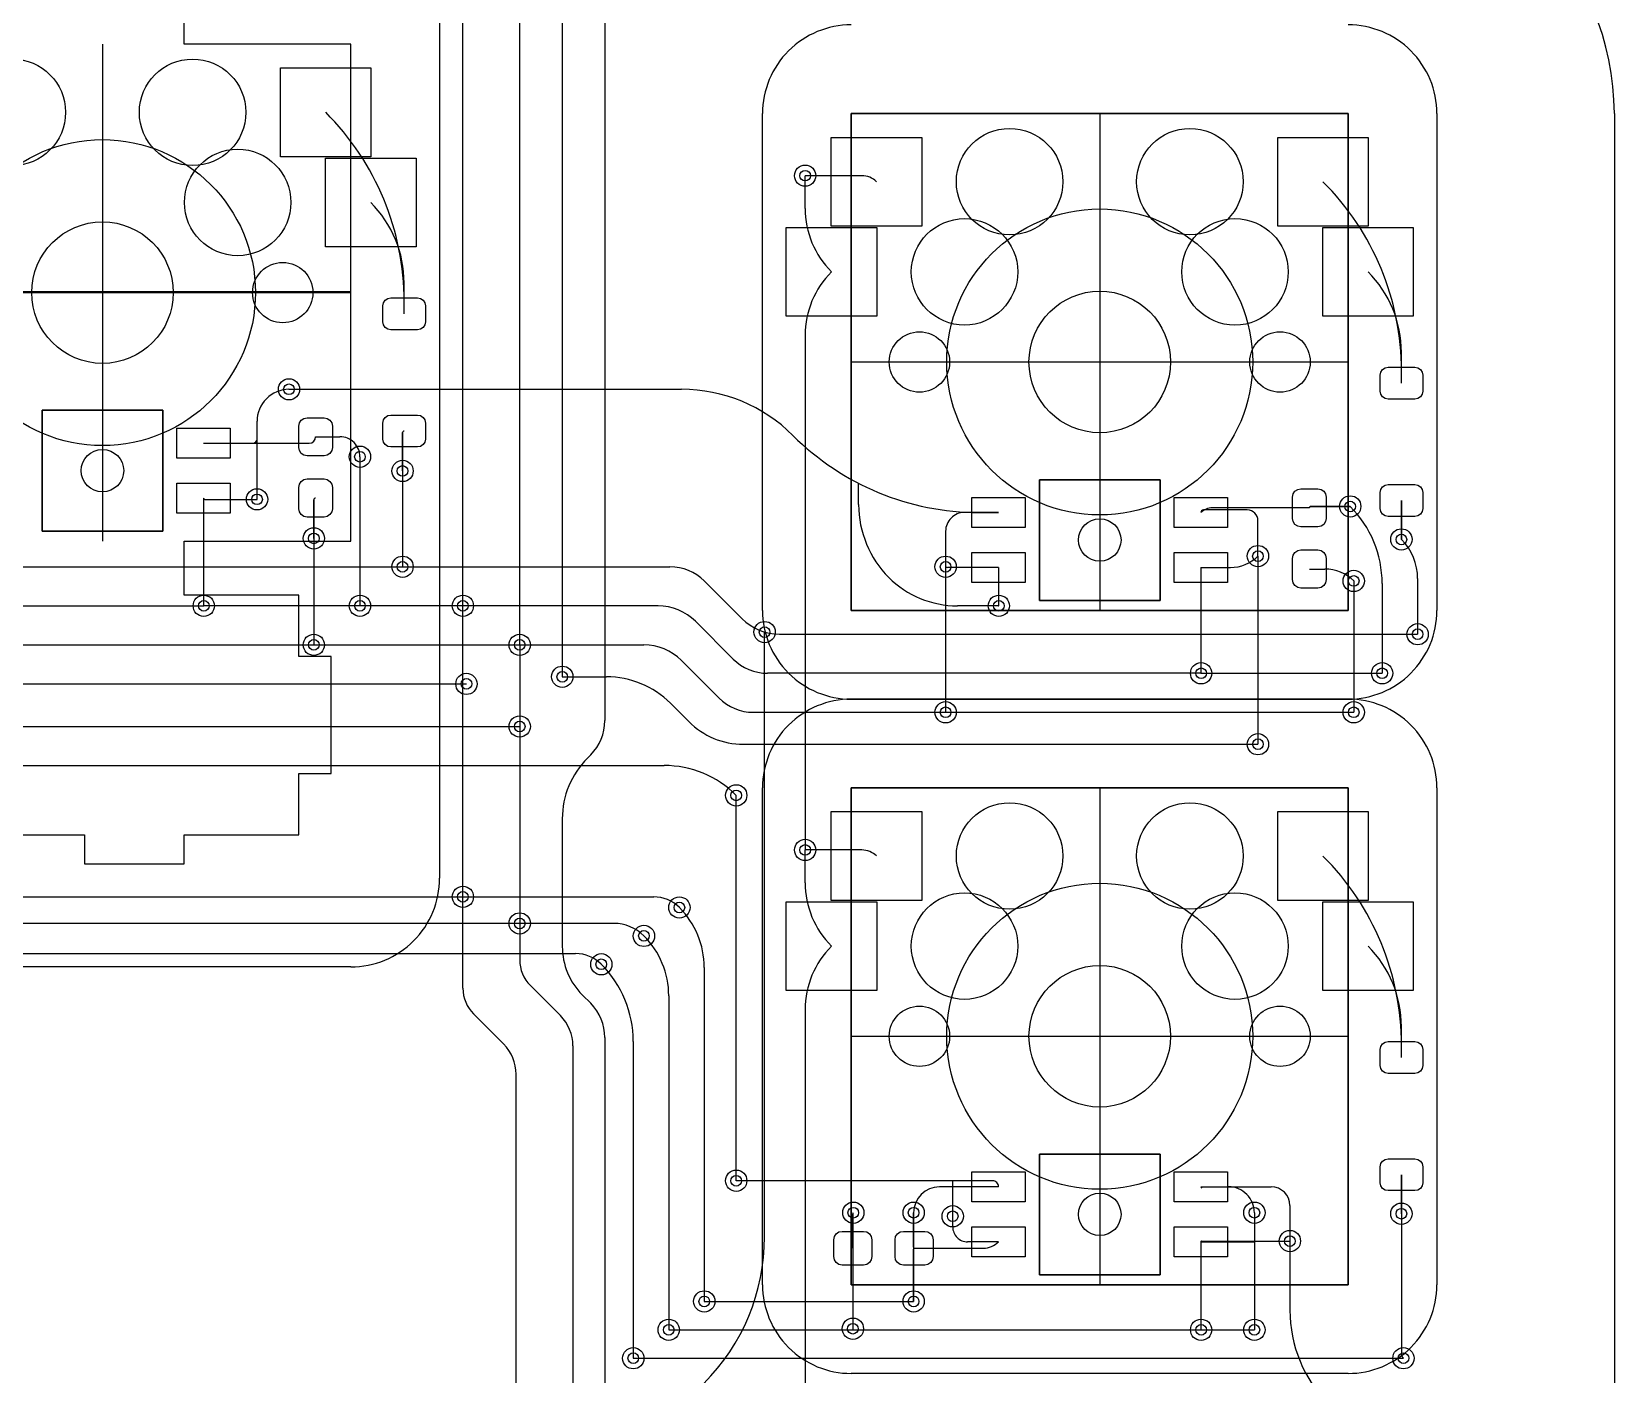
# Model space of a CAD drawing. Header units: millimetres. Extents: x -220 to 263, y -14 to 135.
# Drawn here: x 218.47 to 263.06, y 47.54 to 85.38 of the extents above; entities that cross this region are included whole.
import ezdxf

# ---------------------------------------------------------------- set-up
doc = ezdxf.new("R2010")
doc.units = ezdxf.units.MM
doc.layers.get('0').update_dxf_attribs({"color": 96, "lineweight": 25, "true_color": 0x008000})
for name, color, linetype, lineweight, true_color in [('livello 12', 253, 'Continuous', 25, 0xa0a0a4), ('livello 3', 18, 'Continuous', 25, 0x000000), ('livello 4', 18, 'Continuous', 25, 0x000000), ('livello 6', 18, 'Continuous', 25, 0x000000)]:
    doc.layers.add(name, color=color, linetype=linetype, lineweight=lineweight, true_color=true_color)

msp = doc.modelspace()

# ---------------------------------------------------------------- linework, layer by layer
at = {"flags": 128}
msp.add_lwpolyline([(263.064, 83.069), (263.064, 14.5)], dxfattribs=at)
msp.add_arc((255.564, 83.069), 7.5, 0, 90)
at = {"layer": 'livello 12'}
for p, q in [((255.564, 83.069), (241.564, 83.069)), ((241.564, 83.069), (241.564, 69.069)), ((255.564, 69.069), (255.564, 83.069)), ((241.564, 69.069), (255.564, 69.069)), ((255.564, 64.069), (241.564, 64.069)), ((241.564, 64.069), (241.564, 50.07)), ((255.564, 50.07), (255.564, 64.069)), ((241.564, 50.07), (255.564, 50.07))]:
    msp.add_line(p, q, dxfattribs=at)
at = {"layer": 'livello 12', "color": 30, "true_color": 0xff7f00, "flags": 128}
for points in [[(222.765, 85.024), (222.765, 86.549)], [(227.465, 85.024), (222.765, 85.024)], [(227.465, 71.024), (227.465, 85.024)], [(222.765, 69.499), (222.765, 71.024)], [(222.765, 71.024), (227.465, 71.024)], [(225.995, 69.499), (222.765, 69.499)], [(225.995, 67.775), (225.995, 69.499)], [(226.914, 67.775), (225.995, 67.775)], [(226.914, 64.474), (226.914, 67.775)], [(225.995, 64.474), (226.914, 64.474)], [(225.995, 62.749), (225.995, 64.474)], [(213.694, 62.749), (219.965, 62.749)], [(219.965, 62.749), (219.965, 61.925)], [(222.765, 61.925), (222.765, 62.749)], [(222.765, 62.749), (225.995, 62.749)], [(219.965, 61.925), (222.765, 61.925)]]:
    msp.add_lwpolyline(points, dxfattribs=at)
at = {"layer": 'livello 12', "flags": 128}
msp.add_lwpolyline([(263.064, 83.069), (263.064, 14.5)], dxfattribs=at)
at = {"layer": 'livello 12'}
msp.add_arc((255.564, 83.069), 7.5, 0, 90, dxfattribs=at)
at = {"layer": 'livello 3', "color": 30, "true_color": 0xff7f00, "flags": 128}
for points in [[(229.965, 94.574), (229.965, 81.228)], [(222.765, 85.024), (222.765, 86.549)], [(220.466, 85.024), (220.466, 71.024)], [(227.465, 85.024), (222.765, 85.024)], [(227.465, 71.024), (227.465, 85.024)], [(239.064, 69.069), (239.064, 83.069)], [(241.564, 69.069), (241.564, 83.069)], [(241.564, 83.069), (255.564, 83.069)], [(248.565, 83.069), (248.565, 69.069)], [(255.564, 83.069), (255.564, 69.069)], [(258.064, 83.069), (258.064, 69.069)], [(229.965, 81.228), (229.965, 61.525)], [(226.051, 78.049), (213.464, 78.049)], [(227.465, 78.049), (226.051, 78.049)], [(213.466, 78.024), (227.465, 78.024)], [(241.565, 76.069), (255.564, 76.069)], [(218.766, 74.707), (222.166, 74.707)], [(218.766, 71.307), (218.766, 74.707)], [(222.166, 74.707), (218.766, 74.707)], [(218.766, 74.707), (218.766, 71.307)], [(222.166, 74.707), (222.166, 71.307)], [(222.166, 71.307), (222.166, 74.707)], [(246.865, 72.753), (250.265, 72.753)], [(246.865, 69.353), (246.865, 72.753)], [(250.265, 72.753), (246.865, 72.753)], [(246.865, 72.753), (246.865, 69.353)], [(250.265, 72.753), (250.265, 69.353)], [(250.265, 69.353), (250.265, 72.753)], [(222.166, 71.307), (218.766, 71.307)], [(218.766, 71.307), (222.166, 71.307)], [(222.765, 69.499), (222.765, 71.024)], [(222.765, 71.024), (227.465, 71.024)], [(225.995, 69.499), (222.765, 69.499)], [(225.995, 67.775), (225.995, 69.499)], [(250.265, 69.353), (246.865, 69.353)], [(246.865, 69.353), (250.265, 69.353)], [(255.564, 69.069), (241.564, 69.069)], [(226.914, 67.775), (225.995, 67.775)], [(226.914, 64.474), (226.914, 67.775)], [(241.564, 66.569), (255.564, 66.569)], [(255.564, 66.569), (241.564, 66.569)], [(225.995, 64.474), (226.914, 64.474)], [(225.995, 62.749), (225.995, 64.474)], [(239.064, 50.07), (239.064, 64.069)], [(241.564, 50.07), (241.564, 64.069)], [(241.564, 64.069), (255.564, 64.069)], [(248.565, 64.07), (248.565, 50.07)], [(255.564, 64.069), (255.564, 50.07)], [(258.064, 64.069), (258.064, 50.07)], [(213.694, 62.749), (219.965, 62.749)], [(219.965, 62.749), (219.965, 61.925)], [(222.765, 61.925), (222.765, 62.749)], [(222.765, 62.749), (225.995, 62.749)], [(219.965, 61.925), (222.765, 61.925)], [(227.465, 59.025), (213.466, 59.025)], [(241.565, 57.07), (255.564, 57.07)], [(246.865, 50.353), (246.865, 53.753)], [(246.865, 53.753), (250.265, 53.753)], [(250.265, 53.753), (246.865, 53.753)], [(246.865, 53.753), (246.865, 50.353)], [(250.265, 53.753), (250.265, 50.353)], [(250.265, 50.353), (250.265, 53.753)], [(255.564, 50.07), (241.564, 50.07)], [(250.265, 50.353), (246.865, 50.353)], [(246.865, 50.353), (250.265, 50.353)], [(255.564, 47.57), (241.564, 47.57)]]:
    msp.add_lwpolyline(points, dxfattribs=at)
for points in [[(241.564, 85.569, 0.414214), (239.064, 83.069)], [(258.064, 83.069, 0.414214), (255.564, 85.569)], [(239.064, 69.069, 0.414214), (241.564, 66.569)], [(255.564, 66.569, 0.414214), (258.064, 69.069)], [(241.564, 66.569, 0.414214), (239.064, 64.069)], [(258.064, 64.069, 0.414214), (255.564, 66.569)], [(227.465, 59.025, 0.414214), (229.965, 61.525)], [(239.064, 50.07, 0.414214), (241.564, 47.57)], [(255.564, 47.57, 0.414214), (258.064, 50.07)]]:
    msp.add_lwpolyline(points, format="xyb", dxfattribs=at)
at = {"layer": 'livello 3', "color": 30, "true_color": 0xff7f00}
for centre in [(220.466, 78.024), (248.565, 76.069), (248.565, 57.07)]:
    msp.add_circle(centre, 4.311, dxfattribs=at)
at = {"layer": 'livello 4', "color": 45, "true_color": 0xb2803a, "flags": 128}
for points in [[(234.622, 93.385), (234.622, 65.965)], [(233.422, 92.86), (233.422, 71.899)], [(232.222, 68.099), (232.222, 90.895)], [(230.622, 58.423), (230.622, 90.095)], [(225.481, 81.854), (225.481, 84.354), (228.031, 84.354), (228.031, 81.854), (225.481, 81.854)], [(253.58, 79.899), (253.58, 82.399), (256.13, 82.399), (256.13, 79.899), (253.58, 79.899)], [(240.265, 80.396), (240.265, 81.319)], [(239.73, 77.359), (239.73, 79.859), (242.28, 79.859), (242.28, 77.359), (239.73, 77.359)], [(229.341, 77.874), (229.427, 77.857), (229.5, 77.808), (229.548, 77.735), (229.566, 77.649), (229.566, 77.199), (229.548, 77.113), (229.5, 77.04), (229.427, 76.991), (229.341, 76.974), (228.591, 76.974), (228.504, 76.991), (228.431, 77.04), (228.383, 77.113), (228.366, 77.199), (228.366, 77.649), (228.383, 77.735), (228.431, 77.808), (228.504, 77.857), (228.591, 77.874), (229.341, 77.874)], [(228.966, 77.424), (228.966, 77.768)], [(240.265, 76.823), (240.265, 62.32)], [(257.44, 75.919), (257.526, 75.902), (257.599, 75.853), (257.647, 75.78), (257.665, 75.694), (257.665, 75.244), (257.647, 75.158), (257.599, 75.085), (257.526, 75.036), (257.44, 75.019), (256.69, 75.019), (256.603, 75.036), (256.53, 75.085), (256.482, 75.158), (256.465, 75.244), (256.465, 75.694), (256.482, 75.78), (256.53, 75.853), (256.603, 75.902), (256.69, 75.919), (257.44, 75.919)], [(257.065, 75.469), (257.065, 75.814)], [(226.709, 74.499), (226.8, 74.481), (226.877, 74.429), (226.928, 74.352), (226.947, 74.261), (226.947, 73.661), (226.928, 73.571), (226.877, 73.494), (226.8, 73.442), (226.709, 73.424), (226.234, 73.424), (226.143, 73.442), (226.066, 73.494), (226.015, 73.571), (225.997, 73.661), (225.997, 74.261), (226.015, 74.352), (226.066, 74.429), (226.143, 74.481), (226.234, 74.499), (226.709, 74.499)], [(229.341, 74.574), (229.427, 74.557), (229.5, 74.508), (229.548, 74.435), (229.566, 74.349), (229.566, 73.899), (229.548, 73.813), (229.5, 73.74), (229.427, 73.691), (229.341, 73.674), (228.591, 73.674), (228.504, 73.691), (228.431, 73.74), (228.383, 73.813), (228.366, 73.899), (228.366, 74.349), (228.383, 74.435), (228.431, 74.508), (228.504, 74.557), (228.591, 74.574), (229.341, 74.574)], [(222.566, 73.357), (222.566, 74.207), (224.066, 74.207), (224.066, 73.357), (222.566, 73.357)], [(224.822, 73.899), (224.822, 74.399)], [(228.922, 74.08), (228.922, 72.999)], [(223.316, 73.782), (224.705, 73.782)], [(224.822, 72.199), (224.822, 73.899)], [(226.472, 73.961), (227.159, 73.961)], [(227.722, 73.399), (227.722, 69.199)], [(226.709, 72.774), (226.8, 72.756), (226.877, 72.704), (226.928, 72.627), (226.947, 72.536), (226.947, 71.936), (226.928, 71.846), (226.877, 71.769), (226.8, 71.717), (226.709, 71.699), (226.234, 71.699), (226.143, 71.717), (226.066, 71.769), (226.015, 71.846), (225.997, 71.936), (225.997, 72.536), (226.015, 72.627), (226.066, 72.704), (226.143, 72.756), (226.234, 72.774), (226.709, 72.774)], [(228.922, 72.999), (228.922, 70.299)], [(222.566, 71.807), (222.566, 72.657), (224.066, 72.657), (224.066, 71.807), (222.566, 71.807)], [(244.965, 71.403), (244.965, 72.253), (246.465, 72.253), (246.465, 71.403), (244.965, 71.403)], [(250.665, 71.403), (250.665, 72.253), (252.165, 72.253), (252.165, 71.403), (250.665, 71.403)], [(254.709, 72.499), (254.8, 72.481), (254.877, 72.429), (254.928, 72.352), (254.947, 72.261), (254.947, 71.661), (254.928, 71.571), (254.877, 71.494), (254.8, 71.442), (254.709, 71.424), (254.234, 71.424), (254.143, 71.442), (254.066, 71.494), (254.015, 71.571), (253.997, 71.661), (253.997, 72.261), (254.015, 72.352), (254.066, 72.429), (254.143, 72.481), (254.234, 72.499), (254.709, 72.499)], [(257.44, 72.619), (257.526, 72.602), (257.599, 72.553), (257.647, 72.48), (257.665, 72.394), (257.665, 71.944), (257.647, 71.858), (257.599, 71.785), (257.526, 71.736), (257.44, 71.719), (256.69, 71.719), (256.603, 71.736), (256.53, 71.785), (256.482, 71.858), (256.465, 71.944), (256.465, 72.394), (256.482, 72.48), (256.53, 72.553), (256.603, 72.602), (256.69, 72.619), (257.44, 72.619)], [(223.316, 72.232), (223.316, 69.205)], [(226.422, 72.186), (226.422, 71.099)], [(233.422, 71.899), (233.422, 67.199)], [(245.715, 71.828), (244.75, 71.828)], [(252.722, 71.899), (251.486, 71.899)], [(254.509, 71.999), (255.622, 71.999)], [(257.065, 71.069), (257.065, 72.169)], [(253.022, 70.599), (253.022, 71.599)], [(226.422, 71.099), (226.422, 68.099)], [(244.222, 71.299), (244.222, 70.299)], [(244.965, 69.853), (244.965, 70.703), (246.465, 70.703), (246.465, 69.853), (244.965, 69.853)], [(250.665, 69.853), (250.665, 70.703), (252.165, 70.703), (252.165, 69.853), (250.665, 69.853)], [(253.022, 70.599), (253.022, 65.299)], [(254.709, 70.774), (254.8, 70.756), (254.877, 70.704), (254.928, 70.627), (254.947, 70.536), (254.947, 69.936), (254.928, 69.846), (254.877, 69.769), (254.8, 69.717), (254.709, 69.699), (254.234, 69.699), (254.143, 69.717), (254.066, 69.769), (254.015, 69.846), (253.997, 69.936), (253.997, 70.536), (254.015, 70.627), (254.066, 70.704), (254.143, 70.756), (254.234, 70.774), (254.709, 70.774)], [(244.222, 70.299), (244.222, 66.199)], [(245.715, 70.278), (245.715, 69.206)], [(251.415, 70.278), (251.415, 67.306)], [(254.472, 70.236), (254.907, 70.236)], [(255.722, 69.899), (255.722, 66.199)], [(256.522, 69.826), (256.522, 67.299)], [(257.522, 69.966), (257.522, 68.399)], [(239.122, 51.416), (239.122, 68.458)], [(232.222, 68.099), (232.222, 65.799)], [(232.222, 65.799), (232.222, 59.223)], [(234.222, 64.999), (234.129, 64.906)], [(238.322, 52.999), (238.322, 63.858)], [(253.58, 60.9), (253.58, 63.4), (256.13, 63.4), (256.13, 60.9), (253.58, 60.9)], [(233.422, 63.199), (233.422, 59.599)], [(240.265, 61.396), (240.265, 62.32)], [(239.73, 58.36), (239.73, 60.86), (242.28, 60.86), (242.28, 58.36), (239.73, 58.36)], [(237.422, 59.009), (237.422, 49.599)], [(232.522, 58.499), (233.368, 57.653)], [(233.987, 58.233), (234.222, 57.999)], [(236.422, 58.209), (236.422, 48.799)], [(231.768, 56.853), (230.922, 57.699)], [(240.265, 57.823), (240.265, 43.27)], [(233.722, 56.799), (233.722, 35.099)], [(234.622, 57.033), (234.622, 38.227)], [(235.422, 56.926), (235.422, 47.999)], [(257.44, 56.92), (257.526, 56.902), (257.599, 56.854), (257.647, 56.781), (257.665, 56.695), (257.665, 56.245), (257.647, 56.158), (257.599, 56.085), (257.526, 56.037), (257.44, 56.02), (256.69, 56.02), (256.603, 56.037), (256.53, 56.085), (256.482, 56.158), (256.465, 56.245), (256.465, 56.695), (256.482, 56.781), (256.53, 56.854), (256.603, 56.902), (256.69, 56.92), (257.44, 56.92)], [(257.065, 56.47), (257.065, 56.814)], [(232.122, 43.599), (232.122, 55.999)], [(257.44, 53.62), (257.526, 53.602), (257.599, 53.554), (257.647, 53.481), (257.665, 53.395), (257.665, 52.945), (257.647, 52.858), (257.599, 52.785), (257.526, 52.737), (257.44, 52.72), (256.69, 52.72), (256.603, 52.737), (256.53, 52.785), (256.482, 52.858), (256.465, 52.945), (256.465, 53.395), (256.482, 53.481), (256.53, 53.554), (256.603, 53.602), (256.69, 53.62), (257.44, 53.62)], [(246.465, 53.253), (246.465, 52.403), (244.965, 52.403), (244.965, 53.253), (246.465, 53.253)], [(252.165, 53.253), (252.165, 52.403), (250.665, 52.403), (250.665, 53.253), (252.165, 53.253)], [(257.065, 52.07), (257.065, 53.17)], [(245.715, 52.828), (244.051, 52.828)], [(251.415, 52.828), (253.393, 52.828)], [(253.922, 52.299), (253.922, 51.299)], [(241.609, 51.099), (241.609, 52.069)], [(243.322, 52.099), (243.322, 49.599)], [(244.422, 51.699), (244.422, 51.999)], [(252.922, 52.099), (252.922, 51.299)], [(257.065, 52.07), (257.065, 48.137)], [(242.147, 50.861), (242.128, 50.771), (242.077, 50.694), (242, 50.642), (241.909, 50.624), (241.309, 50.624), (241.218, 50.642), (241.141, 50.694), (241.09, 50.771), (241.072, 50.861), (241.072, 51.336), (241.09, 51.427), (241.141, 51.504), (241.218, 51.556), (241.309, 51.574), (241.909, 51.574), (242, 51.556), (242.077, 51.504), (242.128, 51.427), (242.147, 51.336), (242.147, 50.861)], [(243.872, 50.861), (243.853, 50.771), (243.802, 50.694), (243.725, 50.642), (243.634, 50.624), (243.034, 50.624), (242.943, 50.642), (242.866, 50.694), (242.815, 50.771), (242.797, 50.861), (242.797, 51.336), (242.815, 51.427), (242.866, 51.504), (242.943, 51.556), (243.034, 51.574), (243.634, 51.574), (243.725, 51.556), (243.802, 51.504), (243.853, 51.427), (243.872, 51.336), (243.872, 50.861)], [(246.465, 51.703), (246.465, 50.853), (244.965, 50.853), (244.965, 51.703), (246.465, 51.703)], [(252.165, 51.703), (252.165, 50.853), (250.665, 50.853), (250.665, 51.703), (252.165, 51.703)], [(252.922, 51.299), (252.922, 48.799)], [(253.922, 51.299), (253.922, 49.355)], [(241.609, 51.099), (241.609, 48.829)], [(245.715, 51.278), (244.842, 51.278)], [(251.415, 51.278), (251.415, 48.806)], [(251.415, 51.278), (252.901, 51.278)]]:
    msp.add_lwpolyline(points, dxfattribs=at)
for points in [[(228.966, 77.768, 0.198912), (226.756, 83.104)], [(257.065, 75.814, 0.198912), (254.855, 81.149)], [(240.265, 80.396, 0.198912), (241.005, 78.609)], [(241.005, 78.609, 0.198912), (240.265, 76.823)], [(225.722, 75.299, 0.414214), (224.822, 74.399)], [(228.966, 74.124, 0.414214), (228.922, 74.08)], [(224.705, 73.782, 0.413963), (224.822, 73.899)], [(227.722, 73.399, 0.414214), (227.159, 73.961)], [(226.472, 72.236, 0.414214), (226.422, 72.186)], [(244.75, 71.828, 0.414214), (244.222, 71.299)], [(251.486, 71.899, 0.414214), (251.415, 71.828)], [(253.022, 71.599, 0.414214), (252.722, 71.899)], [(254.509, 71.999, 0.414214), (254.472, 71.961)], [(256.522, 69.826, 0.198912), (255.622, 71.999)], [(257.522, 69.966, 0.198896), (257.065, 71.069)], [(255.722, 69.899, 0.198912), (254.907, 70.236)], [(223.316, 69.205, 0.414214), (223.322, 69.199)], [(245.715, 69.206, 0.414214), (245.722, 69.199)], [(251.415, 67.306, 0.414214), (251.422, 67.299)], [(234.222, 64.999, 0.198913), (234.622, 65.965)], [(234.129, 64.906, 0.198913), (233.422, 63.199)], [(257.065, 56.814, 0.198912), (254.855, 62.149)], [(240.265, 61.396, 0.198912), (241.005, 59.61)], [(237.422, 59.009, 0.198902), (236.722, 60.699)], [(236.422, 58.209, 0.198902), (235.722, 59.899)], [(233.422, 59.599, 0.198912), (233.987, 58.233)], [(241.005, 59.609, 0.198912), (240.265, 57.823)], [(232.222, 59.223, 0.198914), (232.522, 58.499)], [(235.422, 56.926, 0.198912), (234.522, 59.099)], [(230.622, 58.423, 0.198914), (230.922, 57.699)], [(234.622, 57.033, 0.198913), (234.222, 57.999)], [(233.722, 56.799, 0.198928), (233.368, 57.653)], [(232.122, 55.999, 0.198928), (231.768, 56.853)], [(244.051, 52.828, 0.414173), (243.322, 52.099)], [(253.922, 52.299, 0.414158), (253.393, 52.828)], [(241.622, 52.099, 0.198936), (241.609, 52.069)], [(237.412, 47.29, 0.198913), (239.122, 51.416)], [(244.422, 51.699, 0.414214), (244.842, 51.278)], [(252.901, 51.278, 0.414214), (252.922, 51.299)], [(253.922, 49.355, 0.198912), (255.022, 46.699)], [(241.609, 48.829, 0.198936), (241.622, 48.799)], [(251.415, 48.806, 0.414214), (251.422, 48.799)], [(257.065, 48.137, 0.19891), (257.122, 47.999)]]:
    msp.add_lwpolyline(points, format="xyb", dxfattribs=at)
at = {"layer": 'livello 4', "color": 250, "true_color": 0x2f2d31, "flags": 128}
for points in [[(218.766, 74.707), (222.166, 74.707)], [(218.766, 71.307), (218.766, 74.707)], [(222.166, 74.707), (218.766, 74.707)], [(218.766, 74.707), (218.766, 71.307)], [(222.166, 74.707), (222.166, 71.307)], [(222.166, 71.307), (222.166, 74.707)], [(246.865, 72.753), (250.265, 72.753)], [(246.865, 69.353), (246.865, 72.753)], [(250.265, 72.753), (246.865, 72.753)], [(246.865, 72.753), (246.865, 69.353)], [(250.265, 72.753), (250.265, 69.353)], [(250.265, 69.353), (250.265, 72.753)], [(222.166, 71.307), (218.766, 71.307)], [(218.766, 71.307), (222.166, 71.307)], [(250.265, 69.353), (246.865, 69.353)], [(246.865, 69.353), (250.265, 69.353)], [(246.865, 50.353), (246.865, 53.753)], [(246.865, 53.753), (250.265, 53.753)], [(250.265, 53.753), (246.865, 53.753)], [(246.865, 53.753), (246.865, 50.353)], [(250.265, 53.753), (250.265, 50.353)], [(250.265, 50.353), (250.265, 53.753)], [(250.265, 50.353), (246.865, 50.353)], [(246.865, 50.353), (250.265, 50.353)]]:
    msp.add_lwpolyline(points, dxfattribs=at)
at = {"layer": 'livello 4', "color": 18, "true_color": 0x000000}
for centre, radius in [((217.926, 83.104), 1.5), ((223.006, 83.104), 1.5), ((246.025, 81.149), 1.5), ((251.105, 81.149), 1.5), ((224.276, 80.564), 1.5), ((240.265, 81.319), 0.15), ((220.466, 78.024), 1.994), ((220.466, 78.024), 1.994), ((244.755, 78.609), 1.5), ((252.375, 78.609), 1.5), ((225.546, 78.024), 0.851), ((225.546, 78.024), 0.851), ((248.565, 76.069), 1.994), ((248.565, 76.069), 1.994), ((243.485, 76.069), 0.851), ((243.485, 76.069), 0.851), ((253.645, 76.069), 0.851), ((253.645, 76.069), 0.851), ((225.722, 75.299), 0.15), ((227.722, 73.399), 0.15), ((228.922, 72.999), 0.15), ((224.822, 72.199), 0.15), ((255.622, 71.999), 0.15), ((226.422, 71.099), 0.15), ((257.065, 71.069), 0.15), ((253.022, 70.599), 0.15), ((228.922, 70.299), 0.15), ((244.222, 70.299), 0.15), ((255.722, 69.899), 0.15), ((223.322, 69.199), 0.15), ((227.722, 69.199), 0.15), ((230.622, 69.199), 0.15), ((245.722, 69.199), 0.15), ((226.422, 68.099), 0.15), ((232.222, 68.099), 0.15), ((239.122, 68.458), 0.15), ((257.522, 68.399), 0.15), ((233.422, 67.199), 0.15), ((251.422, 67.299), 0.15), ((256.522, 67.299), 0.15), ((230.722, 66.999), 0.15), ((244.222, 66.199), 0.15), ((255.722, 66.199), 0.15), ((232.222, 65.799), 0.15), ((253.022, 65.299), 0.15), ((238.322, 63.858), 0.15), ((246.025, 62.15), 1.5), ((251.105, 62.15), 1.5), ((240.265, 62.32), 0.15), ((230.622, 60.999), 0.15), ((244.755, 59.61), 1.5), ((252.375, 59.61), 1.5), ((236.722, 60.699), 0.15), ((232.222, 60.249), 0.15), ((235.722, 59.899), 0.15), ((234.522, 59.099), 0.15), ((248.565, 57.07), 1.994), ((248.565, 57.07), 1.994), ((243.485, 57.07), 0.851), ((243.485, 57.07), 0.851), ((253.645, 57.07), 0.851), ((253.645, 57.07), 0.851), ((238.322, 52.999), 0.15), ((241.622, 52.099), 0.15), ((243.322, 52.099), 0.15), ((252.922, 52.099), 0.15), ((257.065, 52.07), 0.15), ((244.422, 51.999), 0.15), ((253.922, 51.299), 0.15), ((237.422, 49.599), 0.15), ((243.322, 49.599), 0.15), ((236.422, 48.799), 0.15), ((241.609, 48.829), 0.15), ((251.422, 48.799), 0.15), ((252.922, 48.799), 0.15), ((235.422, 47.999), 0.15), ((257.122, 47.999), 0.15)]:
    msp.add_circle(centre, radius, dxfattribs=at)
at = {"layer": 'livello 4', "color": 250, "true_color": 0x121212}
for centre in [(240.265, 81.319), (225.722, 75.299), (227.722, 73.399), (228.922, 72.999), (224.822, 72.199), (255.622, 71.999), (226.422, 71.099), (257.065, 71.069), (228.922, 70.299), (244.222, 70.299), (253.022, 70.599), (255.722, 69.899), (223.322, 69.199), (227.722, 69.199), (230.622, 69.199), (245.722, 69.199), (239.122, 68.458), (257.522, 68.399), (226.422, 68.099), (232.222, 68.099), (233.422, 67.199), (251.422, 67.299), (256.522, 67.299), (230.722, 66.999), (244.222, 66.199), (255.722, 66.199), (232.222, 65.799), (253.022, 65.299), (238.322, 63.858), (240.265, 62.32), (230.622, 60.999), (236.722, 60.699), (232.222, 60.249), (235.722, 59.899), (234.522, 59.099), (238.322, 52.999), (241.622, 52.099), (243.322, 52.099), (244.422, 51.999), (252.922, 52.099), (257.065, 52.07), (253.922, 51.299), (237.422, 49.599), (243.322, 49.599), (236.422, 48.799), (241.609, 48.829), (251.422, 48.799), (252.922, 48.799), (235.422, 47.999), (257.122, 47.999)]:
    msp.add_circle(centre, 0.3, dxfattribs=at)
at = {"layer": 'livello 4', "color": 45, "true_color": 0xb2803a}
for centre in [(220.466, 73.007), (248.565, 71.053), (248.565, 52.053)]:
    msp.add_circle(centre, 0.599, dxfattribs=at)
at = {"layer": 'livello 6', "color": 133, "true_color": 0x37cbcb, "flags": 128}
for points in [[(243.55, 82.399), (243.55, 79.899), (241, 79.899), (241, 82.399), (243.55, 82.399)], [(229.301, 81.814), (229.301, 79.314), (226.751, 79.314), (226.751, 81.814), (229.301, 81.814)], [(241.864, 81.319), (240.265, 81.319)], [(257.4, 79.859), (257.4, 77.359), (254.85, 77.359), (254.85, 79.859), (257.4, 79.859)], [(228.966, 77.424), (228.966, 78.294)], [(229.341, 77.874), (229.427, 77.857), (229.5, 77.808), (229.548, 77.735), (229.566, 77.649), (229.566, 77.199), (229.548, 77.113), (229.5, 77.04), (229.427, 76.991), (229.341, 76.974), (228.591, 76.974), (228.504, 76.991), (228.431, 77.04), (228.383, 77.113), (228.366, 77.199), (228.366, 77.649), (228.383, 77.735), (228.431, 77.808), (228.504, 77.857), (228.591, 77.874), (229.341, 77.874)], [(257.065, 75.469), (257.065, 76.34)], [(257.44, 75.919), (257.526, 75.902), (257.599, 75.853), (257.647, 75.78), (257.665, 75.694), (257.665, 75.244), (257.647, 75.158), (257.599, 75.085), (257.526, 75.036), (257.44, 75.019), (256.69, 75.019), (256.603, 75.036), (256.53, 75.085), (256.482, 75.158), (256.465, 75.244), (256.465, 75.694), (256.482, 75.78), (256.53, 75.853), (256.603, 75.902), (256.69, 75.919), (257.44, 75.919)], [(225.722, 75.299), (236.783, 75.299)], [(226.709, 74.499), (226.8, 74.481), (226.877, 74.429), (226.928, 74.352), (226.947, 74.261), (226.947, 73.661), (226.928, 73.571), (226.877, 73.494), (226.8, 73.442), (226.709, 73.424), (226.234, 73.424), (226.143, 73.442), (226.066, 73.494), (226.015, 73.571), (225.997, 73.661), (225.997, 74.261), (226.015, 74.352), (226.066, 74.429), (226.143, 74.481), (226.234, 74.499), (226.709, 74.499)], [(229.341, 74.574), (229.427, 74.557), (229.5, 74.508), (229.548, 74.435), (229.566, 74.349), (229.566, 73.899), (229.548, 73.813), (229.5, 73.74), (229.427, 73.691), (229.341, 73.674), (228.591, 73.674), (228.504, 73.691), (228.431, 73.74), (228.383, 73.813), (228.366, 73.899), (228.366, 74.349), (228.383, 74.435), (228.431, 74.508), (228.504, 74.557), (228.591, 74.574), (229.341, 74.574)], [(222.566, 73.357), (222.566, 74.207), (224.066, 74.207), (224.066, 73.357), (222.566, 73.357)], [(228.922, 72.999), (228.922, 74.08)], [(223.316, 73.782), (226.292, 73.782)], [(226.472, 73.961), (227.159, 73.961)], [(226.709, 72.774), (226.8, 72.756), (226.877, 72.704), (226.928, 72.627), (226.947, 72.536), (226.947, 71.936), (226.928, 71.846), (226.877, 71.769), (226.8, 71.717), (226.709, 71.699), (226.234, 71.699), (226.143, 71.717), (226.066, 71.769), (226.015, 71.846), (225.997, 71.936), (225.997, 72.536), (226.015, 72.627), (226.066, 72.704), (226.143, 72.756), (226.234, 72.774), (226.709, 72.774)], [(222.566, 71.807), (222.566, 72.657), (224.066, 72.657), (224.066, 71.807), (222.566, 71.807)], [(241.772, 72.051), (241.772, 72.649)], [(244.965, 71.403), (244.965, 72.253), (246.465, 72.253), (246.465, 71.403), (244.965, 71.403)], [(250.665, 71.403), (250.665, 72.253), (252.165, 72.253), (252.165, 71.403), (250.665, 71.403)], [(254.709, 72.499), (254.8, 72.481), (254.877, 72.429), (254.928, 72.352), (254.947, 72.261), (254.947, 71.661), (254.928, 71.571), (254.877, 71.494), (254.8, 71.442), (254.709, 71.424), (254.234, 71.424), (254.143, 71.442), (254.066, 71.494), (254.015, 71.571), (253.997, 71.661), (253.997, 72.261), (254.015, 72.352), (254.066, 72.429), (254.143, 72.481), (254.234, 72.499), (254.709, 72.499)], [(257.44, 72.619), (257.526, 72.602), (257.599, 72.553), (257.647, 72.48), (257.665, 72.394), (257.665, 71.944), (257.647, 71.858), (257.599, 71.785), (257.526, 71.736), (257.44, 71.719), (256.69, 71.719), (256.603, 71.736), (256.53, 71.785), (256.482, 71.858), (256.465, 71.944), (256.465, 72.394), (256.482, 72.48), (256.53, 72.553), (256.603, 72.602), (256.69, 72.619), (257.44, 72.619)], [(223.349, 72.199), (224.822, 72.199)], [(226.422, 71.099), (226.422, 72.186)], [(245.163, 71.828), (245.715, 71.828)], [(254.472, 71.961), (251.737, 71.961)], [(255.622, 71.999), (254.509, 71.999)], [(257.065, 72.169), (257.065, 71.069)], [(244.965, 69.853), (244.965, 70.703), (246.465, 70.703), (246.465, 69.853), (244.965, 69.853)], [(250.665, 69.853), (250.665, 70.703), (252.165, 70.703), (252.165, 69.853), (250.665, 69.853)], [(254.709, 70.774), (254.8, 70.756), (254.877, 70.704), (254.928, 70.627), (254.947, 70.536), (254.947, 69.936), (254.928, 69.846), (254.877, 69.769), (254.8, 69.717), (254.709, 69.699), (254.234, 69.699), (254.143, 69.717), (254.066, 69.769), (254.015, 69.846), (253.997, 69.936), (253.997, 70.536), (254.015, 70.627), (254.066, 70.704), (254.143, 70.756), (254.234, 70.774), (254.709, 70.774)], [(212.422, 70.299), (228.922, 70.299)], [(228.922, 70.299), (236.456, 70.299)], [(245.715, 70.278), (244.273, 70.278)], [(251.415, 70.278), (252.246, 70.278)], [(254.472, 70.236), (254.907, 70.236)], [(237.422, 69.899), (238.486, 68.835)], [(212.222, 69.199), (223.322, 69.199)], [(228.822, 69.199), (223.322, 69.199)], [(236.122, 69.199), (228.822, 69.199)], [(245.722, 69.199), (244.553, 69.199)], [(238.238, 67.699), (237.174, 68.763)], [(239.538, 68.399), (257.522, 68.399)], [(214.822, 68.099), (226.422, 68.099)], [(226.422, 68.099), (235.722, 68.099)], [(236.774, 67.663), (237.838, 66.599)], [(211.76, 66.999), (230.722, 66.999)], [(233.422, 67.199), (234.667, 67.199)], [(251.422, 67.299), (239.204, 67.299)], [(251.422, 67.299), (256.522, 67.299)], [(236.467, 66.453), (236.985, 65.935)], [(238.804, 66.199), (244.222, 66.199)], [(244.222, 66.199), (255.722, 66.199)], [(211.522, 65.799), (232.222, 65.799)], [(238.522, 65.299), (253.022, 65.299)], [(210.353, 64.699), (236.29, 64.699)], [(243.55, 63.4), (243.55, 60.9), (241, 60.9), (241, 63.4), (243.55, 63.4)], [(241.864, 62.32), (240.265, 62.32)], [(216.922, 60.999), (234.822, 60.999)], [(234.822, 60.999), (235.998, 60.999)], [(234.822, 60.999), (235.821, 60.999)], [(257.4, 60.86), (257.4, 58.36), (254.85, 58.36), (254.85, 60.86), (257.4, 60.86)], [(234.877, 60.249), (179.922, 60.249)], [(183.722, 59.399), (231.122, 59.399)], [(231.122, 59.399), (233.798, 59.399)], [(257.065, 56.47), (257.065, 57.34)], [(257.44, 56.92), (257.526, 56.902), (257.599, 56.854), (257.647, 56.781), (257.665, 56.695), (257.665, 56.245), (257.647, 56.158), (257.599, 56.085), (257.526, 56.037), (257.44, 56.02), (256.69, 56.02), (256.603, 56.037), (256.53, 56.085), (256.482, 56.158), (256.465, 56.245), (256.465, 56.695), (256.482, 56.781), (256.53, 56.854), (256.603, 56.902), (256.69, 56.92), (257.44, 56.92)], [(257.44, 53.62), (257.526, 53.602), (257.599, 53.554), (257.647, 53.481), (257.665, 53.395), (257.665, 52.945), (257.647, 52.858), (257.599, 52.785), (257.526, 52.737), (257.44, 52.72), (256.69, 52.72), (256.603, 52.737), (256.53, 52.785), (256.482, 52.858), (256.465, 52.945), (256.465, 53.395), (256.482, 53.481), (256.53, 53.554), (256.603, 53.602), (256.69, 53.62), (257.44, 53.62)], [(246.465, 53.253), (246.465, 52.403), (244.965, 52.403), (244.965, 53.253), (246.465, 53.253)], [(252.165, 53.253), (252.165, 52.403), (250.665, 52.403), (250.665, 53.253), (252.165, 53.253)], [(257.065, 53.17), (257.065, 52.07)], [(244.422, 52.999), (238.322, 52.999)], [(245.544, 52.999), (244.422, 52.999)], [(244.422, 51.999), (244.422, 52.999)], [(245.715, 52.828), (245.251, 52.828)], [(251.415, 52.828), (252.192, 52.828)], [(241.622, 51.129), (241.622, 52.099)], [(243.322, 51.129), (243.322, 52.099)], [(242.147, 50.861), (242.128, 50.771), (242.077, 50.694), (242, 50.642), (241.909, 50.624), (241.309, 50.624), (241.218, 50.642), (241.141, 50.694), (241.09, 50.771), (241.072, 50.861), (241.072, 51.336), (241.09, 51.427), (241.141, 51.504), (241.218, 51.556), (241.309, 51.574), (241.909, 51.574), (242, 51.556), (242.077, 51.504), (242.128, 51.427), (242.147, 51.336), (242.147, 50.861)], [(243.872, 50.861), (243.853, 50.771), (243.802, 50.694), (243.725, 50.642), (243.634, 50.624), (243.034, 50.624), (242.943, 50.642), (242.866, 50.694), (242.815, 50.771), (242.797, 50.861), (242.797, 51.336), (242.815, 51.427), (242.866, 51.504), (242.943, 51.556), (243.034, 51.574), (243.634, 51.574), (243.725, 51.556), (243.802, 51.504), (243.853, 51.427), (243.872, 51.336), (243.872, 50.861)], [(246.465, 51.703), (246.465, 50.853), (244.965, 50.853), (244.965, 51.703), (246.465, 51.703)], [(252.165, 51.703), (252.165, 50.853), (250.665, 50.853), (250.665, 51.703), (252.165, 51.703)], [(251.435, 51.299), (253.922, 51.299)], [(243.322, 49.599), (243.322, 51.069)], [(243.334, 51.099), (245.282, 51.099)], [(237.422, 49.599), (242.322, 49.599)], [(242.322, 49.599), (243.322, 49.599)], [(242.322, 49.599), (242.622, 49.599)], [(242.622, 49.599), (243.322, 49.599)], [(236.422, 48.799), (251.422, 48.799)], [(251.422, 48.799), (252.922, 48.799)], [(235.422, 47.999), (257.122, 47.999)]]:
    msp.add_lwpolyline(points, dxfattribs=at)
for points in [[(242.275, 81.149, 0.198855), (241.864, 81.319)], [(228.966, 78.294, 0.198905), (228.026, 80.564)], [(257.065, 76.34, 0.198905), (256.125, 78.609)], [(239.922, 73.999, 0.198913), (236.783, 75.299)], [(228.966, 74.124, 0.414214), (228.922, 74.08)], [(226.292, 73.782, 0.41405), (226.472, 73.961)], [(227.722, 73.399, 0.414214), (227.159, 73.961)], [(239.922, 73.999, 0.198913), (245.163, 71.828)], [(223.316, 72.232, 0.414214), (223.349, 72.199)], [(226.472, 72.236, 0.414214), (226.422, 72.186)], [(241.772, 72.051, 0.198914), (242.622, 69.999)], [(251.737, 71.961, 0.198948), (251.415, 71.828)], [(254.509, 71.999, 0.414214), (254.472, 71.961)], [(252.246, 70.278, 0.198909), (253.022, 70.599)], [(237.422, 69.899, 0.198913), (236.456, 70.299)], [(244.222, 70.299, 0.198689), (244.273, 70.278)], [(255.722, 69.899, 0.198912), (254.907, 70.236)], [(242.622, 69.999, 0.198913), (244.553, 69.199)], [(237.174, 68.763, 0.198914), (236.122, 69.199)], [(238.486, 68.835, 0.198914), (239.538, 68.399)], [(236.774, 67.663, 0.198914), (235.722, 68.099)], [(238.238, 67.699, 0.198925), (239.204, 67.299)], [(236.467, 66.453, 0.19891), (234.667, 67.199)], [(237.838, 66.599, 0.198913), (238.804, 66.199)], [(236.985, 65.935, 0.198912), (238.522, 65.299)], [(238.322, 63.858, 0.198914), (236.29, 64.699)], [(242.275, 62.15, 0.198855), (241.864, 62.319)], [(236.722, 60.699, 0.198911), (235.998, 60.999)], [(235.722, 59.899, 0.198914), (234.877, 60.249)], [(234.522, 59.099, 0.198911), (233.798, 59.399)], [(257.065, 57.34, 0.198905), (256.125, 59.609)], [(245.715, 52.828, 0.414214), (245.544, 52.999)], [(251.415, 52.828, 0.306342), (251.438, 52.798)], [(252.922, 52.099, 0.414254), (252.192, 52.828)], [(251.435, 51.299, 0.414214), (251.415, 51.278)], [(241.609, 51.099, 0.198936), (241.622, 51.129)], [(243.322, 51.129, 0.198936), (243.334, 51.099)], [(243.334, 51.099, 0.198936), (243.322, 51.069)], [(245.282, 51.099, 0.198941), (245.715, 51.278)]]:
    msp.add_lwpolyline(points, format="xyb", dxfattribs=at)
at = {"layer": 'livello 6', "color": 250, "true_color": 0x2f2d31, "flags": 128}
for points in [[(218.766, 74.707), (222.166, 74.707)], [(218.766, 71.307), (218.766, 74.707)], [(222.166, 74.707), (218.766, 74.707)], [(218.766, 74.707), (218.766, 71.307)], [(222.166, 74.707), (222.166, 71.307)], [(222.166, 71.307), (222.166, 74.707)], [(246.865, 72.753), (250.265, 72.753)], [(246.865, 69.353), (246.865, 72.753)], [(250.265, 72.753), (246.865, 72.753)], [(246.865, 72.753), (246.865, 69.353)], [(250.265, 72.753), (250.265, 69.353)], [(250.265, 69.353), (250.265, 72.753)], [(222.166, 71.307), (218.766, 71.307)], [(218.766, 71.307), (222.166, 71.307)], [(250.265, 69.353), (246.865, 69.353)], [(246.865, 69.353), (250.265, 69.353)], [(246.865, 50.353), (246.865, 53.753)], [(246.865, 53.753), (250.265, 53.753)], [(250.265, 53.753), (246.865, 53.753)], [(246.865, 53.753), (246.865, 50.353)], [(250.265, 53.753), (250.265, 50.353)], [(250.265, 50.353), (250.265, 53.753)], [(250.265, 50.353), (246.865, 50.353)], [(246.865, 50.353), (250.265, 50.353)]]:
    msp.add_lwpolyline(points, dxfattribs=at)
at = {"layer": 'livello 6', "color": 18, "true_color": 0x000000}
for centre, radius in [((217.926, 83.104), 1.5), ((223.006, 83.104), 1.5), ((246.025, 81.149), 1.5), ((251.105, 81.149), 1.5), ((224.276, 80.564), 1.5), ((240.265, 81.319), 0.15), ((220.466, 78.024), 1.994), ((220.466, 78.024), 1.994), ((244.755, 78.609), 1.5), ((252.375, 78.609), 1.5), ((225.546, 78.024), 0.851), ((225.546, 78.024), 0.851), ((248.565, 76.069), 1.994), ((248.565, 76.069), 1.994), ((243.485, 76.069), 0.851), ((243.485, 76.069), 0.851), ((253.645, 76.069), 0.851), ((253.645, 76.069), 0.851), ((225.722, 75.299), 0.15), ((227.722, 73.399), 0.15), ((228.922, 72.999), 0.15), ((224.822, 72.199), 0.15), ((255.622, 71.999), 0.15), ((226.422, 71.099), 0.15), ((257.065, 71.069), 0.15), ((253.022, 70.599), 0.15), ((228.922, 70.299), 0.15), ((244.222, 70.299), 0.15), ((255.722, 69.899), 0.15), ((223.322, 69.199), 0.15), ((227.722, 69.199), 0.15), ((230.622, 69.199), 0.15), ((245.722, 69.199), 0.15), ((226.422, 68.099), 0.15), ((232.222, 68.099), 0.15), ((239.122, 68.458), 0.15), ((257.522, 68.399), 0.15), ((233.422, 67.199), 0.15), ((251.422, 67.299), 0.15), ((256.522, 67.299), 0.15), ((230.722, 66.999), 0.15), ((244.222, 66.199), 0.15), ((255.722, 66.199), 0.15), ((232.222, 65.799), 0.15), ((253.022, 65.299), 0.15), ((238.322, 63.858), 0.15), ((246.025, 62.15), 1.5), ((251.105, 62.15), 1.5), ((240.265, 62.32), 0.15), ((230.622, 60.999), 0.15), ((244.755, 59.61), 1.5), ((252.375, 59.61), 1.5), ((236.722, 60.699), 0.15), ((232.222, 60.249), 0.15), ((235.722, 59.899), 0.15), ((234.522, 59.099), 0.15), ((248.565, 57.07), 1.994), ((248.565, 57.07), 1.994), ((243.485, 57.07), 0.851), ((243.485, 57.07), 0.851), ((253.645, 57.07), 0.851), ((253.645, 57.07), 0.851), ((238.322, 52.999), 0.15), ((241.622, 52.099), 0.15), ((243.322, 52.099), 0.15), ((252.922, 52.099), 0.15), ((257.065, 52.07), 0.15), ((244.422, 51.999), 0.15), ((253.922, 51.299), 0.15), ((237.422, 49.599), 0.15), ((243.322, 49.599), 0.15), ((236.422, 48.799), 0.15), ((241.609, 48.829), 0.15), ((251.422, 48.799), 0.15), ((252.922, 48.799), 0.15), ((235.422, 47.999), 0.15), ((257.122, 47.999), 0.15)]:
    msp.add_circle(centre, radius, dxfattribs=at)
at = {"layer": 'livello 6', "color": 250, "true_color": 0x121212}
for centre in [(240.265, 81.319), (225.722, 75.299), (227.722, 73.399), (228.922, 72.999), (224.822, 72.199), (255.622, 71.999), (226.422, 71.099), (257.065, 71.069), (228.922, 70.299), (244.222, 70.299), (253.022, 70.599), (255.722, 69.899), (223.322, 69.199), (227.722, 69.199), (230.622, 69.199), (245.722, 69.199), (239.122, 68.458), (257.522, 68.399), (226.422, 68.099), (232.222, 68.099), (233.422, 67.199), (251.422, 67.299), (256.522, 67.299), (230.722, 66.999), (244.222, 66.199), (255.722, 66.199), (232.222, 65.799), (253.022, 65.299), (238.322, 63.858), (240.265, 62.32), (230.622, 60.999), (236.722, 60.699), (232.222, 60.249), (235.722, 59.899), (234.522, 59.099), (238.322, 52.999), (241.622, 52.099), (243.322, 52.099), (244.422, 51.999), (252.922, 52.099), (257.065, 52.07), (253.922, 51.299), (237.422, 49.599), (243.322, 49.599), (236.422, 48.799), (241.609, 48.829), (251.422, 48.799), (252.922, 48.799), (235.422, 47.999), (257.122, 47.999)]:
    msp.add_circle(centre, 0.3, dxfattribs=at)
at = {"layer": 'livello 6', "color": 133, "true_color": 0x37cbcb}
for centre in [(220.466, 73.007), (248.565, 71.053), (248.565, 52.053)]:
    msp.add_circle(centre, 0.599, dxfattribs=at)

doc.saveas('drawing.dxf')
